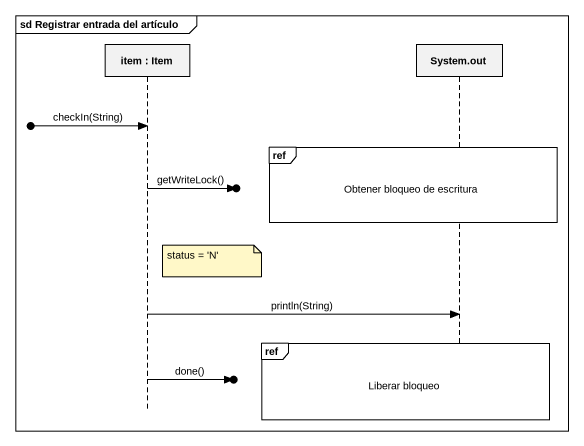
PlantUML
@startuml
mainframe sd Registrar entrada del artículo
hide footbox
participant "item : Item" as item
participant "System.out" as System_out

[o-> item : checkIn(String)
ref over System_out : Obtener bloqueo de escritura
item ->o] : getWriteLock()
note right of item : status = 'N'
item -> System_out : println(String)
ref over System_out : Liberar bloqueo
item ->o] : done()
@enduml
